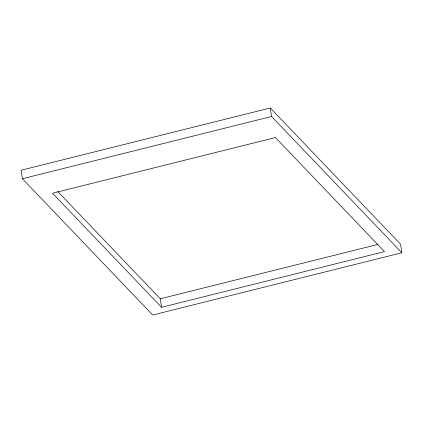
<?xml version="1.0" encoding="UTF-8"?>
<svg xmlns="http://www.w3.org/2000/svg" width="423" height="423" viewBox="0 0 423 423"><rect width="100%" height="100%" fill="white"/><g stroke="black" fill="none" stroke-linecap="round" stroke-linejoin="round"><path stroke-width="0.63" d="M270.297 107.976L21.15 170.226L22.408 178.739L152.703 315.024L401.85 252.774L400.592 244.261L270.297 107.976L271.555 116.489L401.85 252.774M22.408 178.739L271.555 116.489M57.644 191.408L160.306 298.791L378.104 244.372M161.565 307.304L384.486 251.606L275.436 137.544L52.515 193.237L161.565 307.304L160.306 298.791"/></g></svg>
